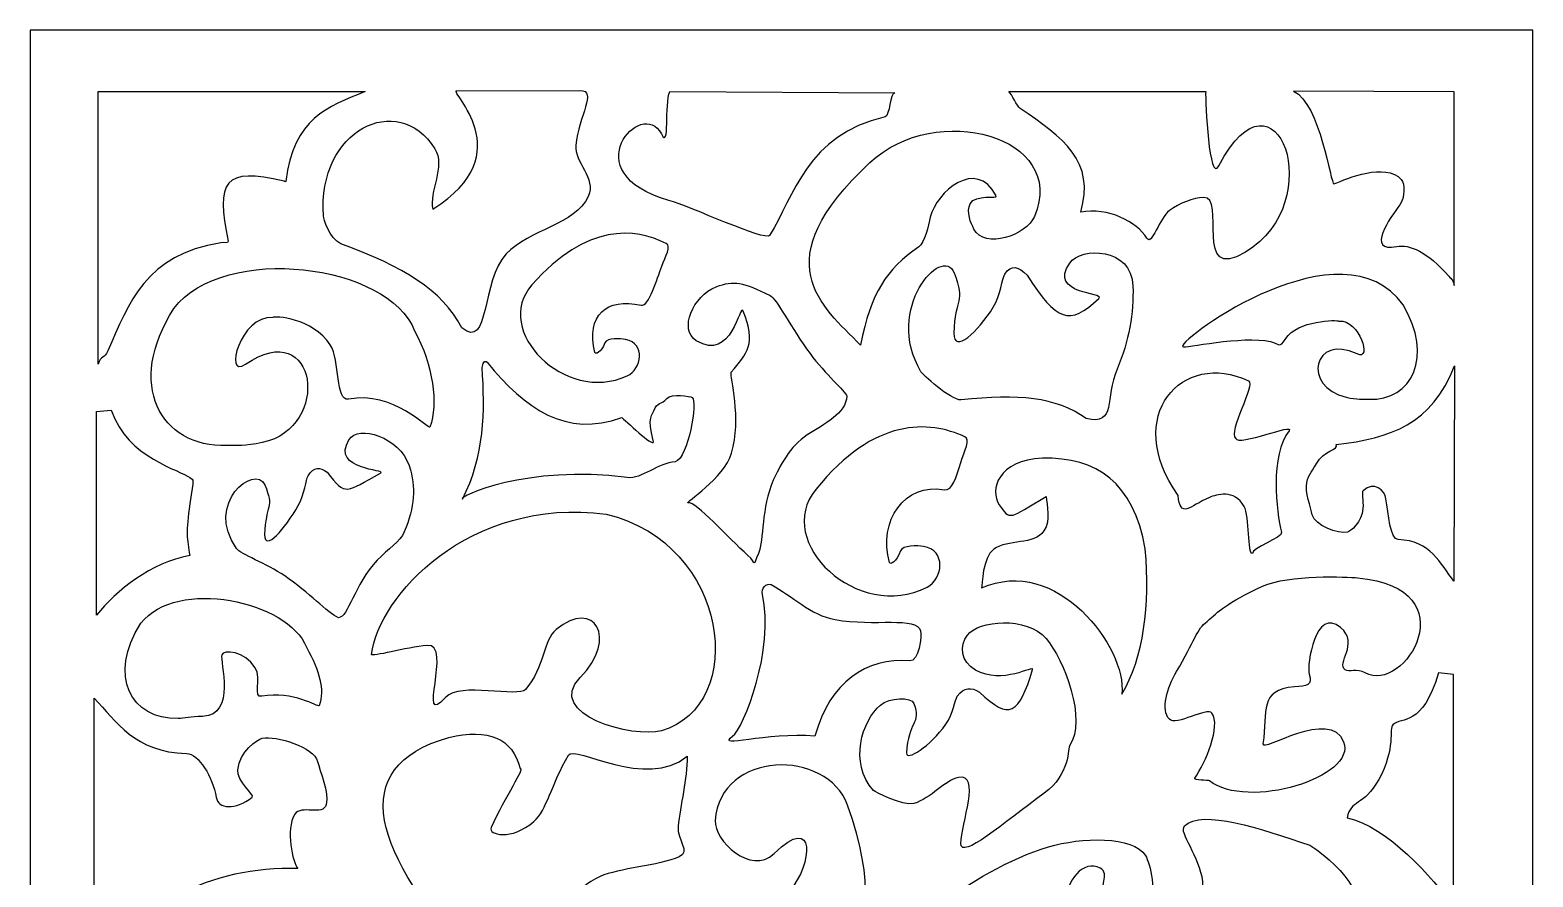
# Model space of a CAD drawing. Header units: centimetres. Extents: x -16.6 to -9.1, y -8.8 to 8.7.
# Drawn here: x -16.39 to -9.14, y 4.61 to 8.7 of the extents above; entities that cross this region are included whole.
import ezdxf

# ---------------------------------------------------------------- set-up
doc = ezdxf.new("R2010")
doc.units = ezdxf.units.CM
doc.header["$MEASUREMENT"] = 0
doc.layers.add('layer 1', color=7, linetype='Continuous')

msp = doc.modelspace()

# ---------------------------------------------------------------- linework, layer by layer
at = {"layer": 'layer 1', "color": 250}
for points, knots in [([(-16.39393, 8.70077), (-16.39393, 8.70077), (-9.14409, 8.70077), (-9.14409, 8.70077), (-9.14409, 8.70077), (-9.14409, 8.70077), (-9.14409, -8.75256), (-9.14409, -8.75256), (-9.14409, -8.75256), (-9.14409, -8.75256), (-16.39393, -8.75256), (-16.39393, -8.75256), (-16.39393, -8.75256), (-16.39393, -8.75256), (-16.39393, 8.70077), (-16.39393, 8.70077)], [0, 0, 0, 0, 0.2, 0.2, 0.2, 0.2, 0.4, 0.4, 0.4, 0.4, 0.6, 0.6, 0.6, 0.6, 1, 1, 1, 1]), ([(-11.32569, 7.8221), (-11.19396, 7.84768), (-11.05403, 7.77508), (-11.007, 7.69668), (-11.007, 7.69668), (-10.98279, 7.65628), (-10.94515, 7.79534), (-10.89741, 7.83038), (-10.89741, 7.83038), (-10.84967, 7.86541), (-10.7811, 7.891), (-10.734, 7.89328), (-10.734, 7.89328), (-10.61883, 7.90139), (-10.78768, 7.47509), (-10.53076, 7.62921), (-10.53076, 7.62921), (-10.12499, 7.87263), (-10.38095, 8.57695), (-10.65938, 8.04609), (-10.65938, 8.04609), (-10.7067, 7.95589), (-10.72485, 8.35315), (-10.72275, 8.40457), (-10.72275, 8.40457), (-10.72275, 8.40457), (-11.67241, 8.40457), (-11.67241, 8.40457), (-11.67241, 8.40457), (-11.65866, 8.39123), (-11.63304, 8.33305), (-11.6176, 8.32259), (-11.6176, 8.32259), (-11.41108, 8.18264), (-11.25248, 8.06643), (-11.32569, 7.8221)], [0, 0, 0, 0, 0.1, 0.1, 0.1, 0.1, 0.2, 0.2, 0.2, 0.2, 0.3, 0.3, 0.3, 0.3, 0.4, 0.4, 0.4, 0.4, 0.5, 0.5, 0.5, 0.5, 0.6, 0.6, 0.6, 0.6, 0.7, 0.7, 0.7, 0.7, 0.8, 0.8, 0.8, 0.8, 1, 1, 1, 1]), ([(-14.3104, 7.2637), (-14.1765, 7.15255), (-14.21902, 7.49141), (-14.09654, 7.621), (-14.09654, 7.621), (-13.98292, 7.74121), (-13.76467, 7.75987), (-13.701, 7.89829), (-13.701, 7.89829), (-13.66047, 7.9864), (-13.76908, 8.0643), (-13.76166, 8.14441), (-13.76166, 8.14441), (-13.74842, 8.28725), (-13.65452, 8.40916), (-13.74133, 8.409), (-13.74133, 8.409), (-13.74133, 8.409), (-14.33559, 8.40783), (-14.33559, 8.40783), (-14.33559, 8.40783), (-14.37636, 8.40775), (-14.01899, 8.10756), (-14.45069, 7.83616), (-14.45069, 7.83616), (-14.47245, 7.91718), (-14.38762, 8.04473), (-14.44106, 8.12836), (-14.44106, 8.12836), (-14.62134, 8.41041), (-15.00847, 8.21739), (-14.97897, 7.80365), (-14.97897, 7.80365), (-14.97812, 7.79151), (-14.95095, 7.69633), (-14.89416, 7.66983), (-14.89416, 7.66983), (-14.5915, 7.55747), (-14.41044, 7.45064), (-14.3104, 7.2637)], [0, 0, 0, 0, 0.0909091, 0.0909091, 0.0909091, 0.0909091, 0.1818182, 0.1818182, 0.1818182, 0.1818182, 0.2727273, 0.2727273, 0.2727273, 0.2727273, 0.3636364, 0.3636364, 0.3636364, 0.3636364, 0.4545455, 0.4545455, 0.4545455, 0.4545455, 0.5454545, 0.5454545, 0.5454545, 0.5454545, 0.6363636, 0.6363636, 0.6363636, 0.6363636, 0.7272727, 0.7272727, 0.7272727, 0.7272727, 0.8181818, 0.8181818, 0.8181818, 0.8181818, 1, 1, 1, 1]), ([(-16.06612, 7.08845), (-16.05265, 7.1325), (-16.03472, 7.11466), (-16.0183, 7.15268), (-16.0183, 7.15268), (-15.91887, 7.3829), (-15.83562, 7.61744), (-15.47363, 7.67463), (-15.47363, 7.67463), (-15.46179, 7.6765), (-15.43626, 7.67047), (-15.43865, 7.6821), (-15.43865, 7.6821), (-15.49788, 7.9699), (-15.46123, 8.0423), (-15.16853, 7.97112), (-15.16853, 7.97112), (-15.1656, 7.97042), (-15.16014, 7.96634), (-15.15979, 7.96926), (-15.15979, 7.96926), (-15.12295, 8.2786), (-14.95997, 8.32904), (-14.77689, 8.40372), (-14.77689, 8.40372), (-14.77689, 8.40372), (-16.06612, 8.40372), (-16.06612, 8.40372), (-16.06612, 8.40372), (-16.06612, 8.40372), (-16.06612, 7.08845), (-16.06612, 7.08845)], [0, 0, 0, 0, 0.1111111, 0.1111111, 0.1111111, 0.1111111, 0.2222222, 0.2222222, 0.2222222, 0.2222222, 0.3333333, 0.3333333, 0.3333333, 0.3333333, 0.4444444, 0.4444444, 0.4444444, 0.4444444, 0.5555556, 0.5555556, 0.5555556, 0.5555556, 0.6666667, 0.6666667, 0.6666667, 0.6666667, 0.7777778, 0.7777778, 0.7777778, 0.7777778, 1, 1, 1, 1]), ([(-12.2226, 8.39839), (-12.2226, 8.39839), (-13.30818, 8.40487), (-13.30818, 8.40487), (-13.30818, 8.40487), (-13.33447, 8.34343), (-13.30672, 8.11922), (-13.34789, 8.1995), (-13.34789, 8.1995), (-13.44136, 8.38176), (-13.78009, 8.009), (-13.31174, 7.879), (-13.31174, 7.879), (-13.2117, 7.85125), (-12.84594, 7.67911), (-12.8265, 7.71021), (-12.8265, 7.71021), (-12.70875, 7.8984), (-12.64778, 8.1951), (-12.26961, 8.28207), (-12.26961, 8.28207), (-12.24505, 8.28772), (-12.24706, 8.39623), (-12.2226, 8.39839)], [0, 0, 0, 0, 0.1428571, 0.1428571, 0.1428571, 0.1428571, 0.2857143, 0.2857143, 0.2857143, 0.2857143, 0.4285714, 0.4285714, 0.4285714, 0.4285714, 0.5714286, 0.5714286, 0.5714286, 0.5714286, 0.7142857, 0.7142857, 0.7142857, 0.7142857, 1, 1, 1, 1]), ([(-12.38795, 7.18081), (-12.33694, 7.43544), (-12.2644, 7.5449), (-12.1073, 7.65429), (-12.1073, 7.65429), (-12.07667, 7.6756), (-12.05965, 7.75617), (-12.05245, 7.79863), (-12.05245, 7.79863), (-12.01918, 7.91934), (-11.83247, 8.08731), (-11.73273, 7.90078), (-11.73273, 7.90078), (-11.72391, 7.88429), (-11.83325, 7.91125), (-11.8585, 7.8631), (-11.8585, 7.8631), (-11.8794, 7.82323), (-11.85485, 7.76764), (-11.84107, 7.74085), (-11.84107, 7.74085), (-11.78925, 7.6402), (-11.58637, 7.71102), (-11.54852, 7.80141), (-11.54852, 7.80141), (-11.3861, 8.18844), (-12.0222, 8.36153), (-12.34254, 8.06139), (-12.34254, 8.06139), (-12.8556, 7.58289), (-12.57481, 7.37091), (-12.38795, 7.18081)], [0, 0, 0, 0, 0.1111111, 0.1111111, 0.1111111, 0.1111111, 0.2222222, 0.2222222, 0.2222222, 0.2222222, 0.3333333, 0.3333333, 0.3333333, 0.3333333, 0.4444444, 0.4444444, 0.4444444, 0.4444444, 0.5555556, 0.5555556, 0.5555556, 0.5555556, 0.6666667, 0.6666667, 0.6666667, 0.6666667, 0.7777778, 0.7777778, 0.7777778, 0.7777778, 1, 1, 1, 1]), ([(-9.52338, 7.4684), (-9.53098, 7.49967), (-9.53306, 7.4943), (-9.55034, 7.514), (-9.55034, 7.514), (-9.65244, 7.63025), (-9.74186, 7.66883), (-9.80025, 7.65649), (-9.80025, 7.65649), (-9.9564, 7.62351), (-9.83036, 7.79954), (-9.78651, 7.85749), (-9.78651, 7.85749), (-9.76033, 7.89207), (-9.76133, 7.96028), (-9.77912, 7.97974), (-9.77912, 7.97974), (-9.85617, 8.06408), (-10.03891, 7.98424), (-10.10413, 7.95908), (-10.10413, 7.95908), (-10.11963, 7.95312), (-10.16944, 8.34749), (-10.29904, 8.40547), (-10.29904, 8.40547), (-10.29904, 8.40547), (-9.52338, 8.40223), (-9.52338, 8.40223), (-9.52338, 8.40223), (-9.52338, 8.40223), (-9.52338, 7.4684), (-9.52338, 7.4684)], [0, 0, 0, 0, 0.1111111, 0.1111111, 0.1111111, 0.1111111, 0.2222222, 0.2222222, 0.2222222, 0.2222222, 0.3333333, 0.3333333, 0.3333333, 0.3333333, 0.4444444, 0.4444444, 0.4444444, 0.4444444, 0.5555556, 0.5555556, 0.5555556, 0.5555556, 0.6666667, 0.6666667, 0.6666667, 0.6666667, 0.7777778, 0.7777778, 0.7777778, 0.7777778, 1, 1, 1, 1]), ([(-13.44569, 7.37278), (-13.61269, 7.41095), (-13.71264, 7.32492), (-13.66984, 7.14498), (-13.66984, 7.14498), (-13.66726, 7.13413), (-13.63998, 7.14454), (-13.62057, 7.19231), (-13.62057, 7.19231), (-13.61028, 7.21759), (-13.54698, 7.21252), (-13.52103, 7.20767), (-13.52103, 7.20767), (-13.42342, 7.1894), (-13.44321, 7.06439), (-13.51357, 7.03217), (-13.51357, 7.03217), (-13.81501, 6.89413), (-14.1666, 7.25231), (-13.97259, 7.47138), (-13.97259, 7.47138), (-13.70722, 7.77267), (-13.47594, 7.74634), (-13.32461, 7.67067), (-13.32461, 7.67067), (-13.29987, 7.6583), (-13.32858, 7.61058), (-13.34679, 7.56086), (-13.34679, 7.56086), (-13.36876, 7.50085), (-13.40926, 7.36446), (-13.44569, 7.37278)], [0, 0, 0, 0, 0.1111111, 0.1111111, 0.1111111, 0.1111111, 0.2222222, 0.2222222, 0.2222222, 0.2222222, 0.3333333, 0.3333333, 0.3333333, 0.3333333, 0.4444444, 0.4444444, 0.4444444, 0.4444444, 0.5555556, 0.5555556, 0.5555556, 0.5555556, 0.6666667, 0.6666667, 0.6666667, 0.6666667, 0.7777778, 0.7777778, 0.7777778, 0.7777778, 1, 1, 1, 1]), ([(-10.0802, 7.29638), (-10.08524, 7.3035), (-10.2817, 7.30105), (-10.33686, 7.21176), (-10.33686, 7.21176), (-10.36755, 7.16212), (-10.36804, 7.18872), (-10.40978, 7.19786), (-10.40978, 7.19786), (-10.54635, 7.2278), (-10.83138, 7.16415), (-10.83432, 7.17331), (-10.83432, 7.17331), (-10.84748, 7.21452), (-10.06231, 7.78349), (-9.77077, 7.37547), (-9.77077, 7.37547), (-9.62101, 7.12505), (-9.72744, 6.9126), (-9.93568, 6.91915), (-9.93568, 6.91915), (-9.96522, 6.92008), (-9.9907, 6.91705), (-10.04469, 6.92933), (-10.04469, 6.92933), (-10.26087, 6.97849), (-10.20236, 7.24027), (-9.99253, 7.13781), (-9.99253, 7.13781), (-9.9169, 7.10089), (-9.98046, 7.30574), (-10.0802, 7.29638)], [0, 0, 0, 0, 0.1111111, 0.1111111, 0.1111111, 0.1111111, 0.2222222, 0.2222222, 0.2222222, 0.2222222, 0.3333333, 0.3333333, 0.3333333, 0.3333333, 0.4444444, 0.4444444, 0.4444444, 0.4444444, 0.5555556, 0.5555556, 0.5555556, 0.5555556, 0.6666667, 0.6666667, 0.6666667, 0.6666667, 0.7777778, 0.7777778, 0.7777778, 0.7777778, 1, 1, 1, 1]), ([(-15.22351, 7.31356), (-15.21566, 7.32387), (-15.03141, 7.31089), (-14.94545, 7.18147), (-14.94545, 7.18147), (-14.89765, 7.1095), (-14.92231, 6.90647), (-14.85726, 6.91973), (-14.85726, 6.91973), (-14.64452, 6.96317), (-14.46937, 6.77137), (-14.46479, 6.78468), (-14.46479, 6.78468), (-14.42518, 6.89991), (-14.44779, 7.08224), (-14.5394, 7.25024), (-14.5394, 7.25024), (-14.66279, 7.57318), (-15.45659, 7.67469), (-15.70044, 7.35716), (-15.70044, 7.35716), (-15.9337, 6.99423), (-15.76792, 6.68632), (-15.44355, 6.69582), (-15.44355, 6.69582), (-15.39753, 6.69716), (-15.35787, 6.69278), (-15.27374, 6.71058), (-15.27374, 6.71058), (-14.93701, 6.78182), (-15.00787, 7.32702), (-15.35501, 7.08851), (-15.35501, 7.08851), (-15.46165, 7.01524), (-15.37886, 7.32713), (-15.22351, 7.31356)], [0, 0, 0, 0, 0.1, 0.1, 0.1, 0.1, 0.2, 0.2, 0.2, 0.2, 0.3, 0.3, 0.3, 0.3, 0.4, 0.4, 0.4, 0.4, 0.5, 0.5, 0.5, 0.5, 0.6, 0.6, 0.6, 0.6, 0.7, 0.7, 0.7, 0.7, 0.8, 0.8, 0.8, 0.8, 1, 1, 1, 1]), ([(-11.29857, 6.82629), (-11.15334, 6.7919), (-11.20983, 6.92445), (-11.14992, 7.06512), (-11.14992, 7.06512), (-11.09215, 7.20077), (-11.0699, 7.33513), (-11.07374, 7.46572), (-11.07374, 7.46572), (-11.07931, 7.65578), (-11.32577, 7.65404), (-11.37859, 7.57664), (-11.37859, 7.57664), (-11.48449, 7.42149), (-11.20548, 7.43712), (-11.23831, 7.40601), (-11.23831, 7.40601), (-11.38082, 7.27094), (-11.44075, 7.29576), (-11.58466, 7.51799), (-11.58466, 7.51799), (-11.62422, 7.55957), (-11.66107, 7.57255), (-11.69196, 7.52262), (-11.69196, 7.52262), (-11.70441, 7.50252), (-11.71127, 7.42175), (-11.74729, 7.36365), (-11.74729, 7.36365), (-11.82106, 7.24469), (-11.93903, 7.13424), (-11.93702, 7.23895), (-11.93702, 7.23895), (-11.93367, 7.41212), (-11.8789, 7.38229), (-11.93677, 7.52881), (-11.93677, 7.52881), (-11.99177, 7.66805), (-12.27644, 7.35827), (-12.09616, 7.05157), (-12.09616, 7.05157), (-12.0909, 7.04261), (-11.95561, 6.91467), (-11.90187, 6.91594), (-11.90187, 6.91594), (-11.6265, 6.94491), (-11.44667, 6.93181), (-11.29857, 6.82629)], [0, 0, 0, 0, 0.0769231, 0.0769231, 0.0769231, 0.0769231, 0.1538462, 0.1538462, 0.1538462, 0.1538462, 0.2307692, 0.2307692, 0.2307692, 0.2307692, 0.3076923, 0.3076923, 0.3076923, 0.3076923, 0.3846154, 0.3846154, 0.3846154, 0.3846154, 0.4615385, 0.4615385, 0.4615385, 0.4615385, 0.5384615, 0.5384615, 0.5384615, 0.5384615, 0.6153846, 0.6153846, 0.6153846, 0.6153846, 0.6923077, 0.6923077, 0.6923077, 0.6923077, 0.7692308, 0.7692308, 0.7692308, 0.7692308, 0.8461538, 0.8461538, 0.8461538, 0.8461538, 1, 1, 1, 1]), ([(-12.45366, 6.93447), (-12.46181, 6.95837), (-12.55682, 7.03906), (-12.63135, 7.1401), (-12.63135, 7.1401), (-12.7213, 7.26201), (-12.79472, 7.40625), (-12.82306, 7.41985), (-12.82306, 7.41985), (-12.95654, 7.48394), (-12.99757, 7.49523), (-13.08389, 7.46173), (-13.08389, 7.46173), (-13.19658, 7.41801), (-13.26561, 7.25526), (-13.1799, 7.20192), (-13.1799, 7.20192), (-13.00801, 7.09496), (-12.97057, 7.38647), (-12.95382, 7.34448), (-12.95382, 7.34448), (-12.89011, 7.18487), (-12.93354, 7.1441), (-13.01125, 7.04974), (-13.01125, 7.04974), (-13.01826, 7.02908), (-12.95949, 6.82707), (-13.00982, 6.65972), (-13.00982, 6.65972), (-13.04658, 6.53759), (-13.23721, 6.4171), (-13.22086, 6.42037), (-13.22086, 6.42037), (-13.1805, 6.42845), (-13.02677, 6.24945), (-12.93127, 6.16598), (-12.93127, 6.16598), (-12.8872, 6.12746), (-12.90899, 6.10713), (-12.88065, 6.17567), (-12.88065, 6.17567), (-12.85305, 6.24235), (-12.86749, 6.39544), (-12.80855, 6.52871), (-12.80855, 6.52871), (-12.78021, 6.59277), (-12.72746, 6.69506), (-12.64527, 6.74705), (-12.64527, 6.74705), (-12.56305, 6.79902), (-12.45784, 6.85228), (-12.45366, 6.93447)], [0, 0, 0, 0, 0.0714286, 0.0714286, 0.0714286, 0.0714286, 0.1428571, 0.1428571, 0.1428571, 0.1428571, 0.2142857, 0.2142857, 0.2142857, 0.2142857, 0.2857143, 0.2857143, 0.2857143, 0.2857143, 0.3571429, 0.3571429, 0.3571429, 0.3571429, 0.4285714, 0.4285714, 0.4285714, 0.4285714, 0.5, 0.5, 0.5, 0.5, 0.5714286, 0.5714286, 0.5714286, 0.5714286, 0.6428571, 0.6428571, 0.6428571, 0.6428571, 0.7142857, 0.7142857, 0.7142857, 0.7142857, 0.7857143, 0.7857143, 0.7857143, 0.7857143, 0.8571429, 0.8571429, 0.8571429, 0.8571429, 1, 1, 1, 1]), ([(-14.30808, 6.43732), (-14.33384, 6.44688), (-13.99706, 6.6057), (-13.51295, 6.54135), (-13.51295, 6.54135), (-13.44516, 6.53234), (-13.36141, 6.61404), (-13.28218, 6.61722), (-13.28218, 6.61722), (-13.2161, 6.63696), (-13.17377, 6.91143), (-13.20003, 6.9283), (-13.20003, 6.9283), (-13.2078, 6.93329), (-13.30048, 6.95005), (-13.32177, 6.92323), (-13.32177, 6.92323), (-13.34775, 6.89051), (-13.36868, 6.91032), (-13.38493, 6.86337), (-13.38493, 6.86337), (-13.38978, 6.84934), (-13.41901, 6.82984), (-13.38746, 6.721), (-13.38746, 6.721), (-13.37364, 6.67338), (-13.50157, 6.79926), (-13.5398, 6.83098), (-13.5398, 6.83098), (-13.80663, 6.73345), (-14.00552, 6.87219), (-14.18907, 7.09849), (-14.18907, 7.09849), (-14.19403, 7.10462), (-14.20958, 7.10841), (-14.21368, 7.07223), (-14.21368, 7.07223), (-14.19795, 6.86604), (-14.20231, 6.64349), (-14.30808, 6.43732)], [0, 0, 0, 0, 0.0909091, 0.0909091, 0.0909091, 0.0909091, 0.1818182, 0.1818182, 0.1818182, 0.1818182, 0.2727273, 0.2727273, 0.2727273, 0.2727273, 0.3636364, 0.3636364, 0.3636364, 0.3636364, 0.4545455, 0.4545455, 0.4545455, 0.4545455, 0.5454545, 0.5454545, 0.5454545, 0.5454545, 0.6363636, 0.6363636, 0.6363636, 0.6363636, 0.7272727, 0.7272727, 0.7272727, 0.7272727, 0.8181818, 0.8181818, 0.8181818, 0.8181818, 1, 1, 1, 1]), ([(-10.85582, 6.45581), (-10.84368, 6.34107), (-10.80426, 6.40186), (-10.70481, 6.44546), (-10.70481, 6.44546), (-10.67146, 6.46007), (-10.58485, 6.48716), (-10.53686, 6.40238), (-10.53686, 6.40238), (-10.50993, 6.35482), (-10.52161, 6.17257), (-10.49709, 6.17521), (-10.49709, 6.17521), (-10.50397, 6.20077), (-10.34963, 6.25219), (-10.3565, 6.27774), (-10.3565, 6.27774), (-10.3829, 6.37586), (-10.41322, 6.65161), (-10.3201, 6.76754), (-10.3201, 6.76754), (-10.2885, 6.80688), (-10.56698, 6.69073), (-10.57772, 6.73063), (-10.57772, 6.73063), (-10.61841, 6.76138), (-10.47962, 6.99104), (-10.51573, 7.00817), (-10.51573, 7.00817), (-10.83535, 7.1598), (-11.12673, 6.83942), (-10.85582, 6.45581)], [0, 0, 0, 0, 0.1111111, 0.1111111, 0.1111111, 0.1111111, 0.2222222, 0.2222222, 0.2222222, 0.2222222, 0.3333333, 0.3333333, 0.3333333, 0.3333333, 0.4444444, 0.4444444, 0.4444444, 0.4444444, 0.5555556, 0.5555556, 0.5555556, 0.5555556, 0.6666667, 0.6666667, 0.6666667, 0.6666667, 0.7777778, 0.7777778, 0.7777778, 0.7777778, 1, 1, 1, 1]), ([(-9.52195, 7.08113), (-9.63307, 6.79813), (-9.82905, 6.73095), (-10.09291, 6.70115), (-10.09291, 6.70115), (-10.07774, 6.67793), (-10.15764, 6.66844), (-10.18738, 6.61138), (-10.18738, 6.61138), (-10.20592, 6.57578), (-10.22556, 6.56149), (-10.235, 6.51756), (-10.235, 6.51756), (-10.2446, 6.47278), (-10.21473, 6.39781), (-10.20833, 6.36173), (-10.20833, 6.36173), (-10.19941, 6.31152), (-10.08131, 6.26701), (-10.03926, 6.27766), (-10.03926, 6.27766), (-10.02422, 6.28146), (-9.96875, 6.32611), (-9.96408, 6.39232), (-9.96408, 6.39232), (-9.96128, 6.43203), (-9.97123, 6.4711), (-9.9634, 6.4782), (-9.9634, 6.4782), (-9.91035, 6.52632), (-9.85896, 6.48184), (-9.85308, 6.43966), (-9.85308, 6.43966), (-9.84303, 6.3674), (-9.83116, 6.24273), (-9.79442, 6.242), (-9.79442, 6.242), (-9.63681, 6.23885), (-9.59163, 6.12458), (-9.5252, 6.04228), (-9.5252, 6.04228), (-9.5252, 6.04228), (-9.52195, 7.08113), (-9.52195, 7.08113)], [0, 0, 0, 0, 0.0833333, 0.0833333, 0.0833333, 0.0833333, 0.1666667, 0.1666667, 0.1666667, 0.1666667, 0.25, 0.25, 0.25, 0.25, 0.3333333, 0.3333333, 0.3333333, 0.3333333, 0.4166667, 0.4166667, 0.4166667, 0.4166667, 0.5, 0.5, 0.5, 0.5, 0.5833333, 0.5833333, 0.5833333, 0.5833333, 0.6666667, 0.6666667, 0.6666667, 0.6666667, 0.75, 0.75, 0.75, 0.75, 0.8333333, 0.8333333, 0.8333333, 0.8333333, 1, 1, 1, 1]), ([(-16.07348, 5.87717), (-15.97911, 5.99781), (-15.80968, 6.13114), (-15.62313, 6.16589), (-15.62313, 6.16589), (-15.63752, 6.24323), (-15.64302, 6.28009), (-15.62319, 6.41484), (-15.62319, 6.41484), (-15.60356, 6.54813), (-15.60338, 6.52541), (-15.62343, 6.54197), (-15.62343, 6.54197), (-15.66656, 6.57762), (-15.92283, 6.63363), (-16.00207, 6.86639), (-16.00207, 6.86639), (-16.00207, 6.86639), (-16.07348, 6.85994), (-16.07348, 6.85994), (-16.07348, 6.85994), (-16.07348, 6.85994), (-16.07348, 5.87717), (-16.07348, 5.87717)], [0, 0, 0, 0, 0.1428571, 0.1428571, 0.1428571, 0.1428571, 0.2857143, 0.2857143, 0.2857143, 0.2857143, 0.4285714, 0.4285714, 0.4285714, 0.4285714, 0.5714286, 0.5714286, 0.5714286, 0.5714286, 0.7142857, 0.7142857, 0.7142857, 0.7142857, 1, 1, 1, 1]), ([(-11.98454, 6.48307), (-12.17404, 6.51826), (-12.30435, 6.33208), (-12.24793, 6.13178), (-12.24793, 6.13178), (-12.24452, 6.1197), (-12.21434, 6.13268), (-12.19473, 6.18728), (-12.19473, 6.18728), (-12.18434, 6.21618), (-12.11294, 6.21341), (-12.08354, 6.20914), (-12.08354, 6.20914), (-11.97297, 6.19314), (-11.98944, 6.05168), (-12.06704, 6.0122), (-12.06704, 6.0122), (-12.39951, 5.84306), (-12.81132, 6.22945), (-12.60337, 6.4847), (-12.60337, 6.4847), (-12.319, 6.83568), (-12.05778, 6.81678), (-11.88417, 6.73873), (-11.88417, 6.73873), (-11.85581, 6.72598), (-11.88587, 6.671), (-11.90402, 6.61427), (-11.90402, 6.61427), (-11.92596, 6.54578), (-11.94319, 6.47539), (-11.98454, 6.48307)], [0, 0, 0, 0, 0.1111111, 0.1111111, 0.1111111, 0.1111111, 0.2222222, 0.2222222, 0.2222222, 0.2222222, 0.3333333, 0.3333333, 0.3333333, 0.3333333, 0.4444444, 0.4444444, 0.4444444, 0.4444444, 0.5555556, 0.5555556, 0.5555556, 0.5555556, 0.6666667, 0.6666667, 0.6666667, 0.6666667, 0.7777778, 0.7777778, 0.7777778, 0.7777778, 1, 1, 1, 1]), ([(-14.90628, 5.86543), (-14.85815, 5.86569), (-14.83094, 6.02482), (-14.71931, 6.1426), (-14.71931, 6.1426), (-14.66599, 6.19887), (-14.6072, 6.23313), (-14.58878, 6.27909), (-14.58878, 6.27909), (-14.53935, 6.40247), (-14.52998, 6.49206), (-14.56554, 6.59908), (-14.56554, 6.59908), (-14.61192, 6.73879), (-14.81022, 6.79815), (-14.85541, 6.72383), (-14.85541, 6.72383), (-14.94602, 6.57482), (-14.66614, 6.58185), (-14.70312, 6.56234), (-14.70312, 6.56234), (-14.87111, 6.47376), (-14.86914, 6.44686), (-14.9608, 6.56686), (-14.9608, 6.56686), (-14.99465, 6.59336), (-15.02618, 6.59679), (-15.05263, 6.54944), (-15.05263, 6.54944), (-15.06327, 6.5304), (-15.06914, 6.46235), (-15.09996, 6.40726), (-15.09996, 6.40726), (-15.16309, 6.29444), (-15.26403, 6.1799), (-15.26231, 6.26674), (-15.26231, 6.26674), (-15.25945, 6.41036), (-15.2126, 6.3966), (-15.26212, 6.50609), (-15.26212, 6.50609), (-15.30917, 6.61014), (-15.55269, 6.41742), (-15.3985, 6.19987), (-15.3985, 6.19987), (-15.3781, 6.17108), (-15.25445, 6.12792), (-15.1646, 6.0667), (-15.1646, 6.0667), (-15.04912, 5.98799), (-14.95998, 5.88992), (-14.90628, 5.86543)], [0, 0, 0, 0, 0.0714286, 0.0714286, 0.0714286, 0.0714286, 0.1428571, 0.1428571, 0.1428571, 0.1428571, 0.2142857, 0.2142857, 0.2142857, 0.2142857, 0.2857143, 0.2857143, 0.2857143, 0.2857143, 0.3571429, 0.3571429, 0.3571429, 0.3571429, 0.4285714, 0.4285714, 0.4285714, 0.4285714, 0.5, 0.5, 0.5, 0.5, 0.5714286, 0.5714286, 0.5714286, 0.5714286, 0.6428571, 0.6428571, 0.6428571, 0.6428571, 0.7142857, 0.7142857, 0.7142857, 0.7142857, 0.7857143, 0.7857143, 0.7857143, 0.7857143, 0.8571429, 0.8571429, 0.8571429, 0.8571429, 1, 1, 1, 1]), ([(-11.12713, 5.4963), (-11.102, 5.72224), (-11.44209, 6.17085), (-11.80449, 6.00912), (-11.80449, 6.00912), (-11.79995, 6.02507), (-11.80046, 6.15382), (-11.74501, 6.19551), (-11.74501, 6.19551), (-11.67809, 6.24582), (-11.55008, 6.21387), (-11.50282, 6.28454), (-11.50282, 6.28454), (-11.469, 6.33509), (-11.48882, 6.40776), (-11.49217, 6.45089), (-11.49217, 6.45089), (-11.6733, 6.34128), (-11.66662, 6.33342), (-11.71833, 6.40983), (-11.71833, 6.40983), (-11.76701, 6.48177), (-11.72429, 6.6259), (-11.51074, 6.6345), (-11.51074, 6.6345), (-11.24832, 6.64259), (-11.06991, 6.5173), (-11.01415, 6.19709), (-11.01415, 6.19709), (-10.98879, 5.9269), (-11.02336, 5.67134), (-11.12713, 5.4963)], [0, 0, 0, 0, 0.1111111, 0.1111111, 0.1111111, 0.1111111, 0.2222222, 0.2222222, 0.2222222, 0.2222222, 0.3333333, 0.3333333, 0.3333333, 0.3333333, 0.4444444, 0.4444444, 0.4444444, 0.4444444, 0.5555556, 0.5555556, 0.5555556, 0.5555556, 0.6666667, 0.6666667, 0.6666667, 0.6666667, 0.7777778, 0.7777778, 0.7777778, 0.7777778, 1, 1, 1, 1]), ([(-14.00335, 5.51972), (-13.91222, 5.62745), (-13.91843, 5.75716), (-13.85663, 5.8082), (-13.85663, 5.8082), (-13.67124, 5.96132), (-13.55421, 5.76648), (-13.73943, 5.57691), (-13.73943, 5.57691), (-13.91503, 5.39718), (-13.48144, 5.2817), (-13.34836, 5.32), (-13.34836, 5.32), (-12.9287, 5.44077), (-13.01717, 6.22303), (-13.61476, 6.36498), (-13.61476, 6.36498), (-14.2784, 6.45279), (-14.71639, 5.96328), (-14.74624, 5.68826), (-14.74624, 5.68826), (-14.74768, 5.67493), (-14.5811, 5.7216), (-14.47762, 5.73193), (-14.47762, 5.73193), (-14.35275, 5.74439), (-14.53249, 5.31888), (-14.38818, 5.48142), (-14.38818, 5.48142), (-14.32206, 5.55587), (-14.03805, 5.47872), (-14.00335, 5.51972)], [0, 0, 0, 0, 0.1111111, 0.1111111, 0.1111111, 0.1111111, 0.2222222, 0.2222222, 0.2222222, 0.2222222, 0.3333333, 0.3333333, 0.3333333, 0.3333333, 0.4444444, 0.4444444, 0.4444444, 0.4444444, 0.5555556, 0.5555556, 0.5555556, 0.5555556, 0.6666667, 0.6666667, 0.6666667, 0.6666667, 0.7777778, 0.7777778, 0.7777778, 0.7777778, 1, 1, 1, 1]), ([(-15.30762, 5.62288), (-15.27637, 5.57157), (-15.32066, 5.4769), (-15.27541, 5.48612), (-15.27541, 5.48612), (-15.12739, 5.51632), (-15.00225, 5.4315), (-14.99907, 5.44075), (-14.99907, 5.44075), (-14.97151, 5.52093), (-14.99695, 5.60569), (-15.06069, 5.72259), (-15.06069, 5.72259), (-15.14657, 5.94732), (-15.68923, 6.06008), (-15.85891, 5.83912), (-15.85891, 5.83912), (-16.02124, 5.58657), (-15.90588, 5.37229), (-15.68016, 5.37891), (-15.68016, 5.37891), (-15.64814, 5.37985), (-15.62176, 5.38758), (-15.56198, 5.38918), (-15.56198, 5.38918), (-15.39729, 5.39362), (-15.47965, 5.65608), (-15.46946, 5.6869), (-15.46946, 5.6869), (-15.46149, 5.71101), (-15.35886, 5.70706), (-15.30762, 5.62288)], [0, 0, 0, 0, 0.1111111, 0.1111111, 0.1111111, 0.1111111, 0.2222222, 0.2222222, 0.2222222, 0.2222222, 0.3333333, 0.3333333, 0.3333333, 0.3333333, 0.4444444, 0.4444444, 0.4444444, 0.4444444, 0.5555556, 0.5555556, 0.5555556, 0.5555556, 0.6666667, 0.6666667, 0.6666667, 0.6666667, 0.7777778, 0.7777778, 0.7777778, 0.7777778, 1, 1, 1, 1]), ([(-12.60761, 5.29396), (-12.53534, 5.55628), (-12.35956, 5.67319), (-12.15047, 5.65679), (-12.15047, 5.65679), (-12.10524, 5.65325), (-12.09196, 5.77585), (-12.09837, 5.80199), (-12.09837, 5.80199), (-12.11597, 5.87389), (-12.32047, 5.82227), (-12.51023, 5.85616), (-12.51023, 5.85616), (-12.62792, 5.87719), (-12.72016, 5.97302), (-12.81871, 6.025), (-12.81871, 6.025), (-12.8405, 6.03648), (-12.86919, 6.00591), (-12.861, 5.97781), (-12.861, 5.97781), (-12.79994, 5.71284), (-12.95397, 5.33011), (-13.00486, 5.29352), (-13.00486, 5.29352), (-13.09161, 5.23116), (-12.84059, 5.3145), (-12.60761, 5.29396)], [0, 0, 0, 0, 0.125, 0.125, 0.125, 0.125, 0.25, 0.25, 0.25, 0.25, 0.375, 0.375, 0.375, 0.375, 0.5, 0.5, 0.5, 0.5, 0.625, 0.625, 0.625, 0.625, 0.75, 0.75, 0.75, 0.75, 1, 1, 1, 1]), ([(-10.71522, 5.84694), (-10.76604, 5.81509), (-10.77604, 5.75067), (-10.86344, 5.60572), (-10.86344, 5.60572), (-10.91011, 5.52833), (-10.94022, 5.42186), (-10.89796, 5.37514), (-10.89796, 5.37514), (-10.86802, 5.34205), (-10.71382, 5.43493), (-10.69253, 5.40506), (-10.69253, 5.40506), (-10.64861, 5.34343), (-10.72325, 5.16448), (-10.77546, 5.09137), (-10.77546, 5.09137), (-10.78346, 5.08015), (-10.70983, 5.08227), (-10.70501, 5.07848), (-10.70501, 5.07848), (-10.52277, 4.935), (-9.99066, 5.09426), (-10.05767, 5.26728), (-10.05767, 5.26728), (-10.12175, 5.43273), (-10.45241, 5.21386), (-10.44634, 5.25641), (-10.44634, 5.25641), (-10.4234, 5.4172), (-10.46788, 5.51542), (-10.29454, 5.53223), (-10.29454, 5.53223), (-10.23407, 5.53454), (-10.20714, 5.53984), (-10.22295, 5.59285), (-10.22295, 5.59285), (-10.23675, 5.63912), (-10.19261, 5.91966), (-10.07229, 5.81793), (-10.07229, 5.81793), (-9.97879, 5.73888), (-10.09604, 5.64461), (-10.04961, 5.61394), (-10.04961, 5.61394), (-10.03147, 5.60194), (-9.99257, 5.62066), (-9.95383, 5.59886), (-9.95383, 5.59886), (-9.76429, 5.49217), (-9.44708, 6.00823), (-9.98978, 6.05787), (-9.98978, 6.05787), (-10.03884, 6.06236), (-10.32223, 6.07531), (-10.44847, 6.01716), (-10.44847, 6.01716), (-10.62538, 5.93564), (-10.66133, 5.8961), (-10.71522, 5.84694)], [0, 0, 0, 0, 0.0625, 0.0625, 0.0625, 0.0625, 0.125, 0.125, 0.125, 0.125, 0.1875, 0.1875, 0.1875, 0.1875, 0.25, 0.25, 0.25, 0.25, 0.3125, 0.3125, 0.3125, 0.3125, 0.375, 0.375, 0.375, 0.375, 0.4375, 0.4375, 0.4375, 0.4375, 0.5, 0.5, 0.5, 0.5, 0.5625, 0.5625, 0.5625, 0.5625, 0.625, 0.625, 0.625, 0.625, 0.6875, 0.6875, 0.6875, 0.6875, 0.75, 0.75, 0.75, 0.75, 0.8125, 0.8125, 0.8125, 0.8125, 0.875, 0.875, 0.875, 0.875, 1, 1, 1, 1]), ([(-11.37885, 5.24987), (-11.29353, 5.36809), (-11.40659, 5.66457), (-11.49297, 5.76534), (-11.49297, 5.76534), (-11.58605, 5.87393), (-11.81918, 5.85335), (-11.872, 5.78157), (-11.872, 5.78157), (-11.91004, 5.72986), (-11.90613, 5.6534), (-11.83338, 5.61243), (-11.83338, 5.61243), (-11.70366, 5.53938), (-11.55043, 5.63843), (-11.55755, 5.61506), (-11.55755, 5.61506), (-11.62268, 5.40136), (-11.66968, 5.36555), (-11.81359, 5.5069), (-11.81359, 5.5069), (-11.85315, 5.53059), (-11.88999, 5.53259), (-11.92089, 5.48697), (-11.92089, 5.48697), (-11.93334, 5.46861), (-11.93883, 5.40387), (-11.97622, 5.35116), (-11.97622, 5.35116), (-12.0515, 5.245), (-12.16798, 5.17034), (-12.16594, 5.21251), (-12.16594, 5.21251), (-12.15851, 5.36496), (-12.09298, 5.3543), (-12.13022, 5.45102), (-12.13022, 5.45102), (-12.14331, 5.48498), (-12.24889, 5.48079), (-12.29177, 5.44416), (-12.29177, 5.44416), (-12.37966, 5.36913), (-12.44617, 5.16561), (-12.32509, 5.03182), (-12.32509, 5.03182), (-12.31984, 5.02601), (-12.18454, 4.95612), (-12.1308, 4.9689), (-12.1308, 4.9689), (-12.04476, 4.99481), (-11.98413, 5.08026), (-11.91481, 5.09493), (-11.91481, 5.09493), (-11.80519, 5.11811), (-11.90238, 4.87058), (-11.90378, 4.7768), (-11.90378, 4.7768), (-11.90501, 4.69397), (-11.69963, 4.87449), (-11.50168, 5.01842), (-11.50168, 5.01842), (-11.37606, 5.10974), (-11.38715, 5.23837), (-11.37885, 5.24987)], [0, 0, 0, 0, 0.0588235, 0.0588235, 0.0588235, 0.0588235, 0.1176471, 0.1176471, 0.1176471, 0.1176471, 0.1764706, 0.1764706, 0.1764706, 0.1764706, 0.2352941, 0.2352941, 0.2352941, 0.2352941, 0.2941176, 0.2941176, 0.2941176, 0.2941176, 0.3529412, 0.3529412, 0.3529412, 0.3529412, 0.4117647, 0.4117647, 0.4117647, 0.4117647, 0.4705882, 0.4705882, 0.4705882, 0.4705882, 0.5294118, 0.5294118, 0.5294118, 0.5294118, 0.5882353, 0.5882353, 0.5882353, 0.5882353, 0.6470588, 0.6470588, 0.6470588, 0.6470588, 0.7058824, 0.7058824, 0.7058824, 0.7058824, 0.7647059, 0.7647059, 0.7647059, 0.7647059, 0.8235294, 0.8235294, 0.8235294, 0.8235294, 0.8823529, 0.8823529, 0.8823529, 0.8823529, 1, 1, 1, 1]), ([(-9.52809, 4.47147), (-9.62245, 4.609), (-9.85316, 4.86096), (-10.03972, 4.90058), (-10.03972, 4.90058), (-10.02533, 4.98875), (-9.96043, 4.9529), (-9.88808, 5.0844), (-9.88808, 5.0844), (-9.80449, 5.2363), (-9.84012, 5.3298), (-9.8201, 5.34865), (-9.8201, 5.34865), (-9.777, 5.38926), (-9.67874, 5.33382), (-9.5995, 5.59915), (-9.5995, 5.59915), (-9.5995, 5.59915), (-9.52809, 5.5918), (-9.52809, 5.5918), (-9.52809, 5.5918), (-9.52809, 5.5918), (-9.52809, 4.47147), (-9.52809, 4.47147)], [0, 0, 0, 0, 0.1428571, 0.1428571, 0.1428571, 0.1428571, 0.2857143, 0.2857143, 0.2857143, 0.2857143, 0.4285714, 0.4285714, 0.4285714, 0.4285714, 0.5714286, 0.5714286, 0.5714286, 0.5714286, 0.7142857, 0.7142857, 0.7142857, 0.7142857, 1, 1, 1, 1]), ([(-16.08425, 4.07076), (-15.90903, 4.48841), (-15.51817, 4.66699), (-15.10209, 4.65466), (-15.10209, 4.65466), (-15.126, 4.6856), (-15.16363, 4.84137), (-15.11672, 4.91745), (-15.11672, 4.91745), (-15.08745, 4.96491), (-14.97979, 4.90584), (-14.96493, 4.96443), (-14.96493, 4.96443), (-14.94977, 5.02409), (-14.99689, 5.12401), (-15.00699, 5.1721), (-15.00699, 5.1721), (-15.02105, 5.23902), (-15.20727, 5.29834), (-15.27359, 5.28416), (-15.27359, 5.28416), (-15.29732, 5.27908), (-15.38477, 5.21958), (-15.39214, 5.13133), (-15.39214, 5.13133), (-15.39656, 5.07839), (-15.30934, 5.00908), (-15.32171, 4.9996), (-15.32171, 4.9996), (-15.40536, 4.93545), (-15.48637, 4.94288), (-15.49565, 4.99911), (-15.49565, 4.99911), (-15.51155, 5.09544), (-15.5813, 5.20977), (-15.63925, 5.21076), (-15.63925, 5.21076), (-15.88782, 5.21499), (-15.97948, 5.36724), (-16.08425, 5.47694), (-16.08425, 5.47694), (-16.08425, 5.47694), (-16.08425, 4.07076), (-16.08425, 4.07076)], [0, 0, 0, 0, 0.0833333, 0.0833333, 0.0833333, 0.0833333, 0.1666667, 0.1666667, 0.1666667, 0.1666667, 0.25, 0.25, 0.25, 0.25, 0.3333333, 0.3333333, 0.3333333, 0.3333333, 0.4166667, 0.4166667, 0.4166667, 0.4166667, 0.5, 0.5, 0.5, 0.5, 0.5833333, 0.5833333, 0.5833333, 0.5833333, 0.6666667, 0.6666667, 0.6666667, 0.6666667, 0.75, 0.75, 0.75, 0.75, 0.8333333, 0.8333333, 0.8333333, 0.8333333, 1, 1, 1, 1]), ([(-14.24142, 4.1891), (-14.05816, 4.27898), (-14.32651, 4.53129), (-13.98734, 4.52373), (-13.98734, 4.52373), (-13.9594, 4.49761), (-13.83556, 4.22942), (-13.83127, 4.39737), (-13.83127, 4.39737), (-13.83008, 4.44441), (-13.77342, 4.55808), (-13.64337, 4.61708), (-13.64337, 4.61708), (-13.55546, 4.65697), (-13.35985, 4.66785), (-13.26247, 4.71202), (-13.26247, 4.71202), (-13.20397, 4.73856), (-13.2747, 4.79059), (-13.26777, 4.85886), (-13.26777, 4.85886), (-13.25766, 4.95871), (-13.22393, 5.08975), (-13.22393, 5.19687), (-13.22393, 5.19687), (-13.42036, 5.03266), (-13.76824, 5.25304), (-13.79712, 5.20273), (-13.79712, 5.20273), (-13.8786, 5.06077), (-13.90169, 4.93589), (-13.96315, 4.88253), (-13.96315, 4.88253), (-14.07267, 4.78744), (-14.1848, 4.81868), (-14.16973, 4.85246), (-14.16973, 4.85246), (-14.10243, 5.00336), (-14.00517, 5.14149), (-14.02953, 5.13751), (-14.02953, 5.13751), (-14.06666, 5.2831), (-14.18162, 5.33324), (-14.37432, 5.28798), (-14.37432, 5.28798), (-14.8755, 5.14324), (-14.7426, 4.73133), (-14.24142, 4.1891)], [0, 0, 0, 0, 0.0769231, 0.0769231, 0.0769231, 0.0769231, 0.1538462, 0.1538462, 0.1538462, 0.1538462, 0.2307692, 0.2307692, 0.2307692, 0.2307692, 0.3076923, 0.3076923, 0.3076923, 0.3076923, 0.3846154, 0.3846154, 0.3846154, 0.3846154, 0.4615385, 0.4615385, 0.4615385, 0.4615385, 0.5384615, 0.5384615, 0.5384615, 0.5384615, 0.6153846, 0.6153846, 0.6153846, 0.6153846, 0.6923077, 0.6923077, 0.6923077, 0.6923077, 0.7692308, 0.7692308, 0.7692308, 0.7692308, 0.8461538, 0.8461538, 0.8461538, 0.8461538, 1, 1, 1, 1]), ([(-12.72903, 4.54934), (-12.62044, 4.6713), (-12.59838, 4.92995), (-12.80499, 4.72731), (-12.80499, 4.72731), (-12.9155, 4.61894), (-13.09514, 4.79238), (-13.08873, 4.88641), (-13.08873, 4.88641), (-13.06567, 5.22518), (-12.54869, 5.2358), (-12.45025, 4.96023), (-12.45025, 4.96023), (-12.31417, 4.5825), (-12.34829, 4.35039), (-12.48751, 4.25431), (-12.48751, 4.25431), (-12.49742, 4.24746), (-12.60551, 4.34843), (-12.72071, 4.37581), (-12.72071, 4.37581), (-12.86884, 4.41105), (-13.02876, 4.38091), (-13.00723, 4.43683), (-13.00723, 4.43683), (-12.94379, 4.60161), (-12.75387, 4.52145), (-12.72903, 4.54934)], [0, 0, 0, 0, 0.125, 0.125, 0.125, 0.125, 0.25, 0.25, 0.25, 0.25, 0.375, 0.375, 0.375, 0.375, 0.5, 0.5, 0.5, 0.5, 0.625, 0.625, 0.625, 0.625, 0.75, 0.75, 0.75, 0.75, 1, 1, 1, 1]), ([(-10.55536, 4.32441), (-10.40441, 4.41809), (-10.12723, 4.47479), (-10.14525, 4.25067), (-10.14525, 4.25067), (-10.14609, 4.24029), (-10.24975, 4.24553), (-10.29192, 4.27597), (-10.29192, 4.27597), (-10.31423, 4.29208), (-10.3477, 4.21209), (-10.35288, 4.19472), (-10.35288, 4.19472), (-10.36832, 4.14317), (-10.30892, 4.09128), (-10.25681, 4.09213), (-10.25681, 4.09213), (-9.86138, 4.09863), (-9.84883, 4.53341), (-10.22109, 4.76802), (-10.22109, 4.76802), (-10.45732, 4.84765), (-10.74045, 4.94495), (-10.82475, 4.86063), (-10.82475, 4.86063), (-10.8555, 4.82988), (-10.74835, 4.71035), (-10.73726, 4.59234), (-10.73726, 4.59234), (-10.72618, 4.47433), (-10.81112, 4.35782), (-10.83526, 4.33309), (-10.83526, 4.33309), (-10.84748, 4.32056), (-10.77049, 4.32727), (-10.68502, 4.32797), (-10.68502, 4.32797), (-10.64025, 4.32835), (-10.59313, 4.30096), (-10.55536, 4.32441)], [0, 0, 0, 0, 0.0909091, 0.0909091, 0.0909091, 0.0909091, 0.1818182, 0.1818182, 0.1818182, 0.1818182, 0.2727273, 0.2727273, 0.2727273, 0.2727273, 0.3636364, 0.3636364, 0.3636364, 0.3636364, 0.4545455, 0.4545455, 0.4545455, 0.4545455, 0.5454545, 0.5454545, 0.5454545, 0.5454545, 0.6363636, 0.6363636, 0.6363636, 0.6363636, 0.7272727, 0.7272727, 0.7272727, 0.7272727, 0.8181818, 0.8181818, 0.8181818, 0.8181818, 1, 1, 1, 1]), ([(-12.37424, 3.63749), (-12.36086, 3.63749), (-12.18873, 3.97539), (-11.88452, 4.04491), (-11.88452, 4.04491), (-11.758, 4.07382), (-11.59825, 4.09851), (-11.4645, 4.05923), (-11.4645, 4.05923), (-11.31448, 4.01515), (-11.18109, 3.89167), (-11.17764, 3.91088), (-11.17764, 3.91088), (-11.16044, 4.00665), (-11.04577, 4.24807), (-11.06732, 4.24798), (-11.06732, 4.24798), (-11.57852, 4.24573), (-11.39012, 4.7446), (-11.23181, 4.65721), (-11.23181, 4.65721), (-11.17974, 4.62846), (-11.24617, 4.56753), (-11.20252, 4.50735), (-11.20252, 4.50735), (-11.15307, 4.43915), (-11.04158, 4.42984), (-11.00895, 4.46659), (-11.00895, 4.46659), (-10.95161, 4.53116), (-10.99105, 4.68126), (-11.01333, 4.7182), (-11.01333, 4.7182), (-11.07122, 4.81412), (-11.32463, 4.80671), (-11.48164, 4.75986), (-11.48164, 4.75986), (-11.8535, 4.64886), (-12.27487, 4.28456), (-12.32215, 4.18443), (-12.32215, 4.18443), (-12.38941, 4.04201), (-12.54682, 3.63749), (-12.37424, 3.63749)], [0, 0, 0, 0, 0.0833333, 0.0833333, 0.0833333, 0.0833333, 0.1666667, 0.1666667, 0.1666667, 0.1666667, 0.25, 0.25, 0.25, 0.25, 0.3333333, 0.3333333, 0.3333333, 0.3333333, 0.4166667, 0.4166667, 0.4166667, 0.4166667, 0.5, 0.5, 0.5, 0.5, 0.5833333, 0.5833333, 0.5833333, 0.5833333, 0.6666667, 0.6666667, 0.6666667, 0.6666667, 0.75, 0.75, 0.75, 0.75, 0.8333333, 0.8333333, 0.8333333, 0.8333333, 1, 1, 1, 1])]:
    msp.add_open_spline(points, degree=3, knots=knots, dxfattribs=at)

doc.saveas('drawing.dxf')
